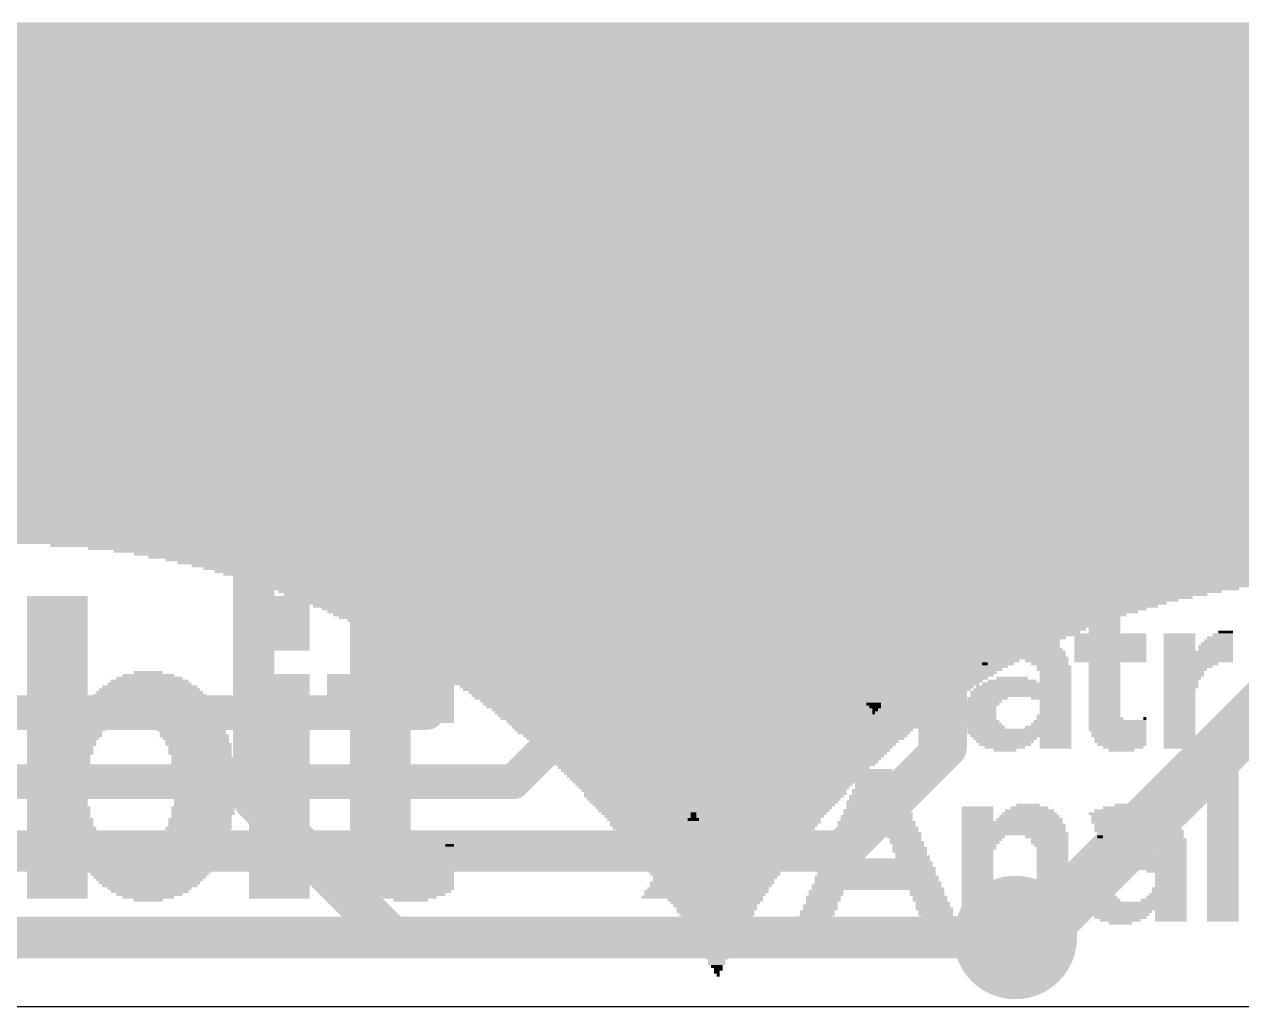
# Model space of a CAD drawing. Extents: x -28.6 to 28.6, y -39.6 to 14.1.
# Drawn here: x 12.92 to 21.85, y -11.05 to -3.84 of the extents above; entities that cross this region are included whole.
import ezdxf

# ---------------------------------------------------------------- set-up
doc = ezdxf.new("R2010")
doc.units = 0
for name, color, linetype in [('1', 12, 'CONTINUOUS'), ('16', 132, 'CONTINUOUS'), ('17', 110, 'CONTINUOUS'), ('18', 110, 'CONTINUOUS'), ('20', 53, 'CONTINUOUS'), ('200', 40, 'CONTINUOUS'), ('201', 6, 'CONTINUOUS'), ('21', 40, 'CONTINUOUS')]:
    doc.layers.add(name, color=color, linetype=linetype)

# ---------------------------------------------------------------- blocks, each defined once
blk = doc.blocks.new('ROUNDP')
at = {"const_width": 0.5}
blk.add_lwpolyline([(0, -0.25, 1), (0, 0.25, 1), (0, -0.25)], format="xyb", dxfattribs=at)
blk = doc.blocks.new('RECT')
blk.add_solid([(-0.5, -0.5), (0.5, -0.5), (-0.5, 0.5), (0.5, 0.5)])
blk = doc.blocks.new('ROUNDV')
at = {"const_width": 0.5}
blk.add_lwpolyline([(0, -0.25, 1), (0, 0.25, 1), (0, -0.25)], format="xyb", dxfattribs=at)

msp = doc.modelspace()

# ---------------------------------------------------------------- linework, layer by layer
at = {"layer": '1'}
for points, const_width in [([(14.605, -5.95), (13.335, -4.68)], 0.3048), ([(13.335, -4.68), (13.335, -5.32)], 0.3048), ([(15.875, -4.68), (15.875, -8.89)], 0.254), ([(18.415, -4.68), (19.685, -5.95)], 0.3048), ([(20.955, -4.68), (19.685, -5.95)], 0.3048), ([(20.955, -4.68), (22.225, -5.95)], 0.3048), ([(13.335, -5.32), (12.065, -6.59)], 0.3048), ([(14.605, -6.59), (14.605, -5.95)], 0.3048), ([(19.685, -5.95), (19.685, -6.59)], 0.3048), ([(17.145, -6.59), (17.145, -8.763)], 0.254), ([(19.685, -9.144), (19.685, -6.59)], 0.3048), ([(22.479, -8.382), (20.32, -10.541)], 0.4064), ([(17.145, -8.763), (16.51, -9.398)], 0.254), ([(15.875, -8.89), (4.191, -8.89)], 0.254), ([(18.923, -9.906), (19.685, -9.144)], 0.3048), ([(16.51, -9.398), (4.445, -9.398)], 0.254), ([(4.699, -9.906), (18.923, -9.906)], 0.3048), ([(20.32, -10.541), (20.193, -10.541)], 0.4064), ([(4.953, -10.541), (20.193, -10.541)], 0.3048)]:
    msp.add_lwpolyline(points, dxfattribs=dict(at, const_width=const_width))
for points, const_width in [([(13.3889, -4.6261, 1), (13.2811, -4.7339)], 0.1524), ([(13.4112, -4.68, 1), (13.2588, -4.68)], 0.1524), ([(15.9385, -4.68, 1), (15.8115, -4.68)], 0.127), ([(18.4689, -4.6261, 1), (18.3611, -4.7339)], 0.1524), ([(21.0089, -4.6261, 1), (20.9011, -4.7339)], 0.1524), ([(21.0089, -4.7339, 1), (20.9011, -4.6261)], 0.1524), ([(13.3889, -5.3739, 1), (13.2811, -5.2661)], 0.1524), ([(13.2588, -5.32, 1), (13.4112, -5.32)], 0.1524), ([(14.6812, -5.95, 1), (14.5288, -5.95)], 0.1524), ([(19.7612, -5.95, 1), (19.6088, -5.95)], 0.1524), ([(14.5511, -6.0039, 1), (14.6589, -5.8961)], 0.1524), ([(19.6311, -5.8961, 1), (19.7389, -6.0039)], 0.1524), ([(19.6311, -6.0039, 1), (19.7389, -5.8961)], 0.1524), ([(14.5288, -6.59, 1), (14.6812, -6.59)], 0.1524), ([(17.2085, -6.59, 1), (17.0815, -6.59)], 0.127), ([(19.7612, -6.59, 1), (19.6088, -6.59)], 0.1524), ([(19.6088, -6.59, 1), (19.7612, -6.59)], 0.1524), ([(17.1899, -8.8079, 1), (17.1001, -8.7181)], 0.127), ([(17.0815, -8.763, 1), (17.2085, -8.763)], 0.127), ([(15.8115, -8.89, 1), (15.9385, -8.89)], 0.127), ([(15.875, -8.9535, 1), (15.875, -8.8265)], 0.127), ([(19.7389, -9.1979, 1), (19.6311, -9.0901)], 0.1524), ([(19.6088, -9.144, 1), (19.7612, -9.144)], 0.1524), ([(16.51, -9.4615, 1), (16.51, -9.3345)], 0.127), ([(16.4651, -9.3531, 1), (16.5549, -9.4429)], 0.127), ([(18.8691, -9.8521, 1), (18.9769, -9.9599)], 0.1524), ([(18.923, -9.9822, 1), (18.923, -9.8298)], 0.1524), ([(20.193, -10.4394, 1), (20.193, -10.6426)], 0.2032), ([(20.32, -10.6426, 1), (20.32, -10.4394)], 0.2032), ([(20.193, -10.6172, 1), (20.193, -10.4648)], 0.1524), ([(20.2482, -10.4692, 1), (20.3918, -10.6128)], 0.2032)]:
    msp.add_lwpolyline(points, format="xyb", dxfattribs=dict(at, const_width=const_width))
at = {"layer": '16'}
for points, const_width in [([(14.605, -6.59), (14.605, -9.525)], 0.3048), ([(14.605, -9.525), (15.621, -10.541)], 0.3048), ([(20.066, -10.541), (20.193, -10.541)], 0.4064), ([(15.621, -10.541), (20.066, -10.541)], 0.3048)]:
    msp.add_lwpolyline(points, dxfattribs=dict(at, const_width=const_width))
for points, const_width in [([(14.6812, -6.59, 1), (14.5288, -6.59)], 0.1524), ([(14.6589, -9.4711, 1), (14.5511, -9.5789)], 0.1524), ([(14.5288, -9.525, 1), (14.6812, -9.525)], 0.1524), ([(20.066, -10.4394, 1), (20.066, -10.6426)], 0.2032), ([(20.193, -10.6426, 1), (20.193, -10.4394)], 0.2032), ([(15.621, -10.4648, 1), (15.621, -10.6172)], 0.1524), ([(15.5671, -10.5949, 1), (15.6749, -10.4871)], 0.1524), ([(20.066, -10.6172, 1), (20.066, -10.4648)], 0.1524)]:
    msp.add_lwpolyline(points, format="xyb", dxfattribs=dict(at, const_width=const_width))
at = {"layer": '20'}
msp.add_line((23.876, -11.049), (6.35, -11.049), dxfattribs=at)
at = {"layer": '21', "const_width": 0.127}
msp.add_lwpolyline([(-27.5, -7.5), (27.5, -7.5)], dxfattribs=at)

# ---------------------------------------------------------------- block references
at = {"layer": '17', "xscale": 1.6764, "yscale": 1.6764}
for p in [(13.335, -4.68), (13.335, -4.68), (15.875, -4.68), (15.875, -4.68), (18.415, -4.68), (18.415, -4.68), (20.955, -4.68), (20.955, -4.68), (14.605, -6.59), (14.605, -6.59), (17.145, -6.59), (17.145, -6.59), (19.685, -6.59), (19.685, -6.59), (22.225, -6.59), (22.225, -6.59)]:
    msp.add_blockref('ROUNDP', p, dxfattribs=at)
at = {"layer": '18', "xscale": 0.9064, "yscale": 0.9064}
msp.add_blockref('ROUNDV', (20.193, -10.541), dxfattribs=at)
msp.add_blockref('ROUNDV', (20.193, -10.541), dxfattribs=at)
at = {"layer": '200', "yscale": 0.0212}
for p, xscale in [((13.164, -8.0446), 0.4445), ((14.7938, -8.0446), 0.4445), ((18.7518, -8.0446), 0.2752), ((19.5772, -8.0446), 0.2752), ((13.164, -8.0658), 0.4445), ((13.164, -8.0869), 0.4445), ((13.164, -8.1081), 0.4445), ((13.164, -8.1293), 0.4445), ((14.7938, -8.0658), 0.4445), ((14.7938, -8.0869), 0.4445), ((14.7938, -8.1081), 0.4445), ((14.7938, -8.1293), 0.4445), ((18.7729, -8.1293), 0.3175), ((18.7518, -8.0658), 0.2752), ((18.7624, -8.0869), 0.2963), ((18.7624, -8.1081), 0.2963), ((19.5561, -8.1293), 0.3175), ((19.5667, -8.0869), 0.2963), ((19.5667, -8.1081), 0.2963), ((19.5772, -8.0658), 0.2752), ((20.8472, -8.1081), 0.2328), ((20.8472, -8.1293), 0.2328), ((13.164, -8.1504), 0.4445), ((13.164, -8.1716), 0.4445), ((13.164, -8.1928), 0.4445), ((13.164, -8.2139), 0.4445), ((14.7938, -8.1504), 0.4445), ((14.7938, -8.1716), 0.4445), ((14.7938, -8.1928), 0.4445), ((14.7938, -8.2139), 0.4445), ((15.5346, -8.1928), 0.4445), ((15.5346, -8.2139), 0.4445), ((18.7835, -8.1504), 0.3387), ((18.7835, -8.1716), 0.3387), ((18.7941, -8.1928), 0.3598), ((18.8047, -8.2139), 0.381), ((19.5243, -8.2139), 0.381), ((19.5349, -8.1928), 0.3598), ((19.5455, -8.1504), 0.3387), ((19.5455, -8.1716), 0.3387), ((20.8472, -8.1504), 0.2328), ((20.8472, -8.1716), 0.2328), ((20.8472, -8.1928), 0.2328), ((20.8472, -8.2139), 0.2328), ((13.164, -8.2351), 0.4445), ((13.164, -8.2563), 0.4445), ((13.164, -8.2774), 0.4445), ((13.164, -8.2986), 0.4445), ((14.7938, -8.2351), 0.4445), ((14.7938, -8.2563), 0.4445), ((14.7938, -8.2774), 0.4445), ((14.7938, -8.2986), 0.4445), ((15.5346, -8.2351), 0.4445), ((15.5346, -8.2563), 0.4445), ((15.5346, -8.2774), 0.4445), ((15.5346, -8.2986), 0.4445), ((18.8047, -8.2351), 0.381), ((18.8153, -8.2563), 0.4022), ((18.8153, -8.2774), 0.4022), ((18.8259, -8.2986), 0.4233), ((19.5032, -8.2986), 0.4233), ((19.5138, -8.2563), 0.4022), ((19.5138, -8.2774), 0.4022), ((19.5243, -8.2351), 0.381), ((20.2122, -8.2986), 0.2752), ((20.8472, -8.2351), 0.2328), ((20.8472, -8.2563), 0.2328), ((20.8472, -8.2774), 0.2328), ((20.8472, -8.2986), 0.2328), ((21.7362, -8.2986), 0.1058), ((13.164, -8.3198), 0.4445), ((13.164, -8.3409), 0.4445), ((13.164, -8.3621), 0.4445), ((13.164, -8.3832), 0.4445), ((13.164, -8.4044), 0.4445), ((14.7938, -8.3198), 0.4445), ((14.7938, -8.3409), 0.4445), ((14.7938, -8.3621), 0.4445), ((14.7938, -8.3832), 0.4445), ((14.7938, -8.4044), 0.4445), ((15.5346, -8.3198), 0.4445), ((15.5346, -8.3409), 0.4445), ((15.5346, -8.3621), 0.4445), ((15.5346, -8.3832), 0.4445), ((15.5346, -8.4044), 0.4445), ((17.8205, -8.3198), 0.6138), ((17.8205, -8.3409), 0.6138), ((17.8205, -8.3621), 0.6138), ((17.8205, -8.3832), 0.6138), ((17.8205, -8.4044), 0.6138), ((18.8364, -8.3198), 0.4445), ((18.8364, -8.3409), 0.4445), ((18.847, -8.3621), 0.4656), ((18.847, -8.3832), 0.4656), ((18.8576, -8.4044), 0.4868), ((19.4714, -8.4044), 0.4868), ((19.482, -8.3621), 0.4656), ((19.482, -8.3832), 0.4656), ((19.4926, -8.3198), 0.4445), ((19.4926, -8.3409), 0.4445), ((20.1805, -8.3621), 0.5926), ((20.2122, -8.3832), 0.6138), ((20.2122, -8.4044), 0.6138), ((20.1911, -8.3409), 0.5291), ((20.2016, -8.3198), 0.4233), ((20.8895, -8.3198), 0.5291), ((20.8895, -8.3409), 0.5291), ((20.8895, -8.3621), 0.5291), ((20.8895, -8.3832), 0.5291), ((20.8895, -8.4044), 0.5291), ((21.3975, -8.3198), 0.2328), ((21.3975, -8.3409), 0.2328), ((21.3975, -8.3621), 0.2328), ((21.3975, -8.3832), 0.2328), ((21.3975, -8.4044), 0.2328), ((21.6621, -8.4044), 0.254), ((21.6727, -8.3832), 0.2328), ((21.6832, -8.3621), 0.2117), ((21.6938, -8.3409), 0.1905), ((21.715, -8.3198), 0.1482), ((13.164, -8.4256), 0.4445), ((13.164, -8.4467), 0.4445), ((13.164, -8.4679), 0.4445), ((13.164, -8.4891), 0.4445), ((14.7938, -8.4256), 0.4445), ((15.5346, -8.4256), 0.4445), ((15.5346, -8.4467), 0.4445), ((15.5346, -8.4679), 0.4445), ((15.5346, -8.4891), 0.4445), ((17.8205, -8.4256), 0.6138), ((17.8205, -8.4467), 0.6138), ((17.8205, -8.4679), 0.6138), ((17.8205, -8.4891), 0.6138), ((18.8682, -8.4256), 0.508), ((18.7306, -8.4467), 0.2328), ((18.7306, -8.4679), 0.2328), ((18.7306, -8.4891), 0.2328), ((18.9952, -8.4467), 0.254), ((19.0058, -8.4679), 0.2752), ((19.0163, -8.4891), 0.254), ((19.3233, -8.4679), 0.2752), ((19.3127, -8.4891), 0.254), ((19.4608, -8.4256), 0.508), ((19.3338, -8.4467), 0.254), ((19.5984, -8.4467), 0.2328), ((19.5984, -8.4679), 0.2328), ((19.5984, -8.4891), 0.2328), ((20.2228, -8.4256), 0.635), ((20.244, -8.4467), 0.635), ((20.244, -8.4679), 0.635), ((20.2546, -8.4891), 0.6561), ((20.8895, -8.4256), 0.5291), ((20.8895, -8.4467), 0.5291), ((20.8895, -8.4679), 0.5291), ((20.8895, -8.4891), 0.5291), ((21.3975, -8.4256), 0.2328), ((21.5351, -8.4467), 0.508), ((21.5351, -8.4679), 0.508), ((21.5351, -8.4891), 0.508), ((21.6621, -8.4256), 0.254), ((13.164, -8.5102), 0.4445), ((13.164, -8.5314), 0.4445), ((13.164, -8.5526), 0.4445), ((13.164, -8.5737), 0.4445), ((15.5346, -8.5102), 0.4445), ((15.5346, -8.5314), 0.4445), ((15.5346, -8.5526), 0.4445), ((15.5346, -8.5737), 0.4445), ((17.8205, -8.5102), 0.6138), ((17.8205, -8.5314), 0.6138), ((17.8205, -8.5526), 0.6138), ((17.8205, -8.5737), 0.6138), ((18.7306, -8.5102), 0.2328), ((18.7306, -8.5314), 0.2328), ((18.7306, -8.5526), 0.2328), ((18.7306, -8.5737), 0.2328), ((19.1645, -8.5102), 0.508), ((19.1645, -8.5314), 0.508), ((19.1645, -8.5526), 0.4656), ((19.1645, -8.5737), 0.4233), ((19.5984, -8.5102), 0.2328), ((19.5984, -8.5314), 0.2328), ((19.5984, -8.5526), 0.2328), ((19.5984, -8.5737), 0.2328), ((20.0111, -8.5102), 0.127), ((19.9688, -8.5314), 0.0423), ((20.4239, -8.5102), 0.3175), ((20.445, -8.5314), 0.2752), ((20.4768, -8.5526), 0.254), ((20.4768, -8.5737), 0.254), ((20.8895, -8.5102), 0.5291), ((20.8472, -8.5314), 0.2328), ((20.8472, -8.5526), 0.2328), ((20.8472, -8.5737), 0.2328), ((21.5351, -8.5102), 0.508), ((21.4822, -8.5314), 0.4022), ((21.461, -8.5526), 0.3598), ((21.4398, -8.5737), 0.3175), ((13.164, -8.5949), 0.4445), ((13.164, -8.6161), 0.4445), ((13.164, -8.6372), 0.4445), ((13.164, -8.6584), 0.4445), ((13.8413, -8.6584), 0.5715), ((13.8413, -8.6372), 0.4868), ((13.8307, -8.6161), 0.381), ((13.8307, -8.5949), 0.2117), ((14.7938, -8.6161), 0.4445), ((14.7938, -8.6372), 0.4445), ((14.7938, -8.6584), 0.4445), ((15.6087, -8.6161), 0.9313), ((15.6087, -8.6372), 0.9313), ((15.6087, -8.6584), 0.9313), ((15.5346, -8.5949), 0.4445), ((17.8205, -8.5949), 0.6138), ((17.8205, -8.6161), 0.6138), ((17.8205, -8.6372), 0.6138), ((17.8205, -8.6584), 0.6138), ((18.7306, -8.5949), 0.2328), ((18.7306, -8.6161), 0.2328), ((18.7306, -8.6372), 0.2328), ((18.7306, -8.6584), 0.2328), ((19.1645, -8.5949), 0.4233), ((19.1645, -8.6161), 0.381), ((19.1645, -8.6372), 0.3387), ((19.1645, -8.6584), 0.3387), ((19.5984, -8.5949), 0.2328), ((19.5984, -8.6161), 0.2328), ((19.5984, -8.6372), 0.2328), ((19.5984, -8.6584), 0.2328), ((20.1699, -8.6584), 0.3598), ((20.1699, -8.6372), 0.2328), ((20.4874, -8.5949), 0.2328), ((20.4874, -8.6161), 0.2328), ((20.4874, -8.6372), 0.2328), ((20.4874, -8.6584), 0.2328), ((20.8472, -8.5949), 0.2328), ((20.8472, -8.6161), 0.2328), ((20.8472, -8.6372), 0.2328), ((20.8472, -8.6584), 0.2328), ((21.4187, -8.6372), 0.2752), ((21.4081, -8.6584), 0.254), ((21.4293, -8.5949), 0.2963), ((21.4293, -8.6161), 0.2963), ((13.164, -8.6796), 0.4445), ((13.164, -8.7007), 0.4445), ((13.164, -8.7219), 0.4445), ((13.164, -8.7431), 0.4445), ((13.8413, -8.7431), 0.7831), ((13.8413, -8.7219), 0.7408), ((13.8413, -8.7007), 0.6985), ((13.8413, -8.6796), 0.6138), ((14.7938, -8.6796), 0.4445), ((14.7938, -8.7007), 0.4445), ((14.7938, -8.7219), 0.4445), ((14.7938, -8.7431), 0.4445), ((15.6087, -8.6796), 0.9313), ((15.6087, -8.7007), 0.9313), ((15.6087, -8.7219), 0.9313), ((15.6087, -8.7431), 0.9313), ((17.8205, -8.6796), 0.6138), ((17.8205, -8.7007), 0.6138), ((17.8205, -8.7219), 0.6138), ((17.8205, -8.7431), 0.6138), ((18.7306, -8.6796), 0.2328), ((18.7306, -8.7007), 0.2328), ((18.7306, -8.7219), 0.2328), ((18.7306, -8.7431), 0.2328), ((19.1645, -8.6796), 0.2963), ((19.1539, -8.7007), 0.2752), ((19.1645, -8.7219), 0.254), ((19.1645, -8.7431), 0.2117), ((19.5984, -8.6796), 0.2328), ((19.5984, -8.7007), 0.2328), ((19.5984, -8.7219), 0.2328), ((19.5984, -8.7431), 0.2328), ((20.2334, -8.7431), 0.7408), ((20.244, -8.7219), 0.7196), ((20.2546, -8.7007), 0.6985), ((20.2757, -8.6796), 0.6561), ((20.8472, -8.6796), 0.2328), ((20.8472, -8.7007), 0.2328), ((20.8472, -8.7219), 0.2328), ((20.8472, -8.7431), 0.2328), ((21.4081, -8.6796), 0.254), ((21.4081, -8.7007), 0.254), ((21.3975, -8.7219), 0.2328), ((21.3975, -8.7431), 0.2328), ((13.164, -8.7642), 0.4445), ((13.164, -8.7854), 0.4445), ((13.164, -8.8066), 0.4445), ((13.6296, -8.8489), 1.3758), ((13.6191, -8.8277), 1.3546), ((13.8413, -8.7854), 0.8678), ((13.8519, -8.8066), 0.889), ((13.8413, -8.7642), 0.8255), ((14.7938, -8.7642), 0.4445), ((14.7938, -8.7854), 0.4445), ((14.7938, -8.8066), 0.4445), ((14.7938, -8.8277), 0.4445), ((14.7938, -8.8489), 0.4445), ((15.6087, -8.7642), 0.9313), ((15.6087, -8.7854), 0.9313), ((15.6087, -8.8066), 0.9313), ((15.6087, -8.8277), 0.9313), ((15.6087, -8.8489), 0.9313), ((17.8205, -8.7642), 0.6138), ((17.8205, -8.7854), 0.6138), ((17.8205, -8.8066), 0.6138), ((17.8205, -8.8277), 0.6138), ((17.8205, -8.8489), 0.6138), ((18.7306, -8.7642), 0.2328), ((18.7306, -8.7854), 0.2328), ((18.7306, -8.8066), 0.2328), ((18.7306, -8.8277), 0.2328), ((18.7306, -8.8489), 0.2328), ((19.1539, -8.7642), 0.1905), ((19.1645, -8.7854), 0.1693), ((19.1645, -8.8066), 0.127), ((19.1539, -8.8277), 0.1058), ((19.1645, -8.8489), 0.0847), ((19.5984, -8.7642), 0.2328), ((19.5984, -8.7854), 0.2328), ((19.5984, -8.8066), 0.2328), ((19.5984, -8.8277), 0.2328), ((19.5984, -8.8489), 0.2328), ((19.9476, -8.8277), 0.254), ((19.9371, -8.8489), 0.2328), ((19.99, -8.7854), 0.2963), ((19.9688, -8.8066), 0.254), ((20.2334, -8.7642), 0.7408), ((20.4556, -8.7854), 0.2963), ((20.4874, -8.8066), 0.2328), ((20.4874, -8.8277), 0.2328), ((20.4874, -8.8489), 0.2328), ((20.8472, -8.7642), 0.2328), ((20.8472, -8.7854), 0.2328), ((20.8472, -8.8066), 0.2328), ((20.8472, -8.8277), 0.2328), ((20.8472, -8.8489), 0.2328), ((21.3975, -8.7642), 0.2328), ((21.3975, -8.7854), 0.2328), ((21.3975, -8.8066), 0.2328), ((21.3975, -8.8277), 0.2328), ((21.3975, -8.8489), 0.2328), ((13.6402, -8.8701), 1.3969), ((13.6402, -8.8912), 1.3969), ((13.6508, -8.9124), 1.4181), ((13.6508, -8.9336), 1.4181), ((14.7938, -8.8701), 0.4445), ((14.7938, -8.8912), 0.4445), ((14.7938, -8.9124), 0.4445), ((14.7938, -8.9336), 0.4445), ((15.6087, -8.8701), 0.9313), ((15.6087, -8.8912), 0.9313), ((15.6087, -8.9124), 0.9313), ((15.6087, -8.9336), 0.9313), ((17.8205, -8.8701), 0.6138), ((17.8205, -8.8912), 0.6138), ((17.8205, -8.9124), 0.6138), ((18.7306, -8.8701), 0.2328), ((18.7306, -8.8912), 0.2328), ((18.7306, -8.9124), 0.2328), ((18.7306, -8.9336), 0.2328), ((19.1539, -8.8912), 0.0212), ((19.1645, -8.8701), 0.0423), ((19.5984, -8.8701), 0.2328), ((19.5984, -8.8912), 0.2328), ((19.5984, -8.9124), 0.2328), ((19.5984, -8.9336), 0.2328), ((19.9371, -8.8701), 0.2328), ((19.9371, -8.8912), 0.2328), ((19.9371, -8.9124), 0.2328), ((19.9371, -8.9336), 0.2328), ((20.4768, -8.9124), 0.254), ((20.4768, -8.9336), 0.254), ((20.4874, -8.8701), 0.2328), ((20.4874, -8.8912), 0.2328), ((20.8472, -8.8701), 0.2328), ((20.8472, -8.8912), 0.2328), ((20.8472, -8.9124), 0.2328), ((20.8578, -8.9336), 0.254), ((21.1435, -8.9336), 0.0212), ((21.3975, -8.8701), 0.2328), ((21.3975, -8.8912), 0.2328), ((21.3975, -8.9124), 0.2328), ((21.3975, -8.9336), 0.2328), ((13.2592, -8.9759), 0.635), ((13.2275, -9.0182), 0.5715), ((13.291, -8.9547), 0.6985), ((13.2487, -8.9971), 0.6138), ((14.0847, -8.9547), 0.5926), ((14.1059, -8.9759), 0.5503), ((14.1376, -8.9971), 0.5291), ((14.1482, -9.0182), 0.508), ((14.7938, -8.9547), 0.4445), ((14.7938, -8.9759), 0.4445), ((14.7938, -8.9971), 0.4445), ((14.7938, -9.0182), 0.4445), ((15.6087, -8.9547), 0.9313), ((15.5346, -8.9759), 0.4445), ((15.5346, -8.9971), 0.4445), ((15.5346, -9.0182), 0.4445), ((18.7306, -8.9547), 0.2328), ((18.7306, -8.9759), 0.2328), ((18.7306, -8.9971), 0.2328), ((18.7306, -9.0182), 0.2328), ((19.5984, -8.9547), 0.2328), ((19.5984, -8.9759), 0.2328), ((19.5984, -8.9971), 0.2328), ((19.5984, -9.0182), 0.2328), ((19.9476, -8.9547), 0.254), ((19.9582, -8.9759), 0.2752), ((19.9794, -8.9971), 0.2752), ((20.2228, -9.0182), 0.762), ((20.4345, -8.9971), 0.3387), ((20.4556, -8.9759), 0.2963), ((20.4662, -8.9547), 0.2752), ((20.9424, -8.9547), 0.4233), ((20.9424, -8.9759), 0.4233), ((20.9424, -8.9971), 0.4233), ((20.9424, -9.0182), 0.4233), ((21.3975, -8.9547), 0.2328), ((21.3975, -8.9759), 0.2328), ((21.3975, -8.9971), 0.2328), ((21.3975, -9.0182), 0.2328), ((13.2169, -9.0394), 0.5503), ((13.2169, -9.0606), 0.5503), ((13.2063, -9.0817), 0.5291), ((13.1958, -9.1029), 0.508), ((14.1588, -9.0394), 0.4868), ((14.1694, -9.0606), 0.508), ((14.18, -9.0817), 0.4868), ((14.1905, -9.1029), 0.4656), ((14.7938, -9.0394), 0.4445), ((14.7938, -9.0606), 0.4445), ((14.7938, -9.0817), 0.4445), ((14.7938, -9.1029), 0.4445), ((15.5346, -9.0394), 0.4445), ((15.5346, -9.0606), 0.4445), ((15.5346, -9.0817), 0.4445), ((15.5346, -9.1029), 0.4445), ((18.7306, -9.0394), 0.2328), ((18.7306, -9.0606), 0.2328), ((18.7306, -9.0817), 0.2328), ((18.7306, -9.1029), 0.2328), ((19.5984, -9.0394), 0.2328), ((19.5984, -9.0606), 0.2328), ((19.5984, -9.0817), 0.2328), ((19.5984, -9.1029), 0.2328), ((20.2228, -9.0394), 0.762), ((20.2334, -9.0606), 0.7408), ((20.117, -9.0817), 0.4657), ((20.117, -9.1029), 0.4233), ((20.4874, -9.0817), 0.2328), ((20.4874, -9.1029), 0.2328), ((20.953, -9.0394), 0.4022), ((20.953, -9.0606), 0.4022), ((20.9636, -9.0817), 0.381), ((20.9636, -9.1029), 0.381), ((21.3975, -9.0394), 0.2328), ((21.3975, -9.0606), 0.2328), ((21.3975, -9.0817), 0.2328), ((21.3975, -9.1029), 0.2328), ((13.1958, -9.1241), 0.508), ((13.1852, -9.1452), 0.4868), ((13.1852, -9.1664), 0.4868), ((13.1852, -9.1875), 0.4868), ((13.1746, -9.2087), 0.4656), ((14.2011, -9.1241), 0.4868), ((14.2117, -9.1452), 0.4656), ((14.2117, -9.1664), 0.4656), ((14.2117, -9.1875), 0.4656), ((14.2223, -9.2087), 0.4445), ((14.7938, -9.1241), 0.4445), ((14.7938, -9.1452), 0.4445), ((14.7938, -9.1664), 0.4445), ((14.7938, -9.1875), 0.4445), ((14.7938, -9.2087), 0.4445), ((15.5346, -9.1241), 0.4445), ((15.5346, -9.1452), 0.4445), ((15.5346, -9.1664), 0.4445), ((15.5346, -9.1875), 0.4445), ((15.5346, -9.2087), 0.4445), ((18.7306, -9.1241), 0.2328), ((18.7306, -9.1452), 0.2328), ((19.5984, -9.1241), 0.2328), ((19.5984, -9.1452), 0.2328), ((20.117, -9.1241), 0.381), ((20.117, -9.1452), 0.2963), ((20.117, -9.1664), 0.1693), ((20.4874, -9.1241), 0.2328), ((20.4874, -9.1452), 0.2328), ((20.9742, -9.1241), 0.3598), ((20.9848, -9.1452), 0.2963), ((20.9742, -9.1664), 0.1905), ((21.3975, -9.1241), 0.2328), ((21.3975, -9.1452), 0.2328), ((13.164, -9.2934), 0.4445), ((13.1746, -9.2299), 0.4656), ((13.1746, -9.251), 0.4656), ((13.1746, -9.2722), 0.4656), ((14.2329, -9.2299), 0.4656), ((14.2329, -9.251), 0.4656), ((14.2329, -9.2722), 0.4656), ((14.2435, -9.2934), 0.4445), ((14.7938, -9.2299), 0.4445), ((14.7938, -9.251), 0.4445), ((14.7938, -9.2722), 0.4445), ((14.7938, -9.2934), 0.4445), ((15.5346, -9.2299), 0.4445), ((15.5346, -9.251), 0.4445), ((15.5346, -9.2722), 0.4445), ((15.5346, -9.2934), 0.4445), ((21.715, -9.2722), 0.2328), ((21.715, -9.2934), 0.2328), ((13.164, -9.3145), 0.4445), ((13.164, -9.3357), 0.4445), ((13.164, -9.3569), 0.4445), ((13.164, -9.378), 0.4445), ((14.2435, -9.3145), 0.4445), ((14.2435, -9.3357), 0.4445), ((14.2435, -9.3569), 0.4445), ((14.2435, -9.378), 0.4445), ((14.7938, -9.3145), 0.4445), ((14.7938, -9.3357), 0.4445), ((14.7938, -9.3569), 0.4445), ((14.7938, -9.378), 0.4445), ((15.5346, -9.3145), 0.4445), ((15.5346, -9.3357), 0.4445), ((15.5346, -9.3569), 0.4445), ((15.5346, -9.378), 0.4445), ((19.1751, -9.3569), 0.2752), ((19.1751, -9.378), 0.2752), ((19.1751, -9.3145), 0.2328), ((19.1857, -9.3357), 0.254), ((21.715, -9.3145), 0.2328), ((21.715, -9.3357), 0.2328), ((21.715, -9.3569), 0.2328), ((21.715, -9.378), 0.2328), ((13.164, -9.3992), 0.4445), ((13.164, -9.4204), 0.4445), ((13.164, -9.4415), 0.4445), ((13.164, -9.4627), 0.4445), ((14.2435, -9.3992), 0.4445), ((14.2435, -9.4204), 0.4445), ((14.2435, -9.4415), 0.4445), ((14.2435, -9.4627), 0.4445), ((14.7938, -9.3992), 0.4445), ((14.7938, -9.4204), 0.4445), ((14.7938, -9.4415), 0.4445), ((14.7938, -9.4627), 0.4445), ((15.5346, -9.3992), 0.4445), ((15.5346, -9.4204), 0.4445), ((15.5346, -9.4415), 0.4445), ((15.5346, -9.4627), 0.4445), ((19.1751, -9.4627), 0.3598), ((19.1751, -9.3992), 0.3175), ((19.1751, -9.4204), 0.3175), ((19.1857, -9.4415), 0.3387), ((21.715, -9.3992), 0.2328), ((21.715, -9.4204), 0.2328), ((21.715, -9.4415), 0.2328), ((21.715, -9.4627), 0.2328), ((13.164, -9.4839), 0.4445), ((13.164, -9.505), 0.4445), ((13.164, -9.5262), 0.4445), ((13.164, -9.5474), 0.4445), ((14.2435, -9.4839), 0.4445), ((14.2435, -9.505), 0.4445), ((14.2435, -9.5262), 0.4445), ((14.2435, -9.5474), 0.4445), ((14.7938, -9.4839), 0.4445), ((14.7938, -9.505), 0.4445), ((14.7938, -9.5262), 0.4445), ((14.7938, -9.5474), 0.4445), ((15.5346, -9.4839), 0.4445), ((15.5346, -9.505), 0.4445), ((15.5346, -9.5262), 0.4445), ((15.5346, -9.5474), 0.4445), ((19.1751, -9.5474), 0.4445), ((19.1751, -9.505), 0.4022), ((19.1751, -9.5262), 0.4022), ((19.1857, -9.4839), 0.381), ((21.715, -9.4839), 0.2328), ((21.715, -9.505), 0.2328), ((21.715, -9.5262), 0.2328), ((21.715, -9.5474), 0.2328), ((13.164, -9.5685), 0.4445), ((13.1746, -9.5897), 0.4656), ((13.1746, -9.6109), 0.4656), ((13.1746, -9.632), 0.4656), ((13.1746, -9.6532), 0.4656), ((14.2223, -9.6532), 0.4445), ((14.2329, -9.5897), 0.4656), ((14.2329, -9.6109), 0.4656), ((14.2329, -9.632), 0.4656), ((14.2435, -9.5685), 0.4445), ((14.7938, -9.5685), 0.4445), ((14.7938, -9.5897), 0.4445), ((14.7938, -9.6109), 0.4445), ((14.7938, -9.632), 0.4445), ((14.7938, -9.6532), 0.4445), ((15.5346, -9.5685), 0.4445), ((15.5346, -9.5897), 0.4445), ((15.5346, -9.6109), 0.4445), ((15.5346, -9.632), 0.4445), ((15.5346, -9.6532), 0.4445), ((17.8311, -9.632), 0.0423), ((17.8311, -9.6532), 0.0423), ((19.0269, -9.6532), 0.2328), ((19.0481, -9.6109), 0.2328), ((19.0481, -9.632), 0.2328), ((19.1751, -9.5685), 0.4445), ((19.1857, -9.5897), 0.4657), ((19.3021, -9.6109), 0.2328), ((19.3127, -9.632), 0.254), ((19.3233, -9.6532), 0.2328), ((19.9159, -9.5897), 0.2328), ((19.9159, -9.6109), 0.2328), ((19.9159, -9.632), 0.2328), ((19.9159, -9.6532), 0.2328), ((20.2969, -9.6532), 0.4445), ((20.2969, -9.632), 0.4022), ((20.2969, -9.6109), 0.3598), ((20.2969, -9.5897), 0.2752), ((20.2863, -9.5685), 0.1693), ((21.0271, -9.632), 0.5926), ((21.0589, -9.6532), 0.6138), ((21.0377, -9.6109), 0.5291), ((21.0483, -9.5897), 0.4233), ((21.0589, -9.5685), 0.2752), ((21.715, -9.5685), 0.2328), ((21.715, -9.5897), 0.2328), ((21.715, -9.6109), 0.2328), ((21.715, -9.632), 0.2328), ((21.715, -9.6532), 0.2328), ((13.1852, -9.6744), 0.4868), ((13.1852, -9.6955), 0.4868), ((13.1852, -9.7167), 0.4868), ((13.1958, -9.7379), 0.508), ((14.2011, -9.7379), 0.4868), ((14.2117, -9.6744), 0.4656), ((14.2117, -9.6955), 0.4656), ((14.2117, -9.7167), 0.4656), ((14.7938, -9.6744), 0.4445), ((14.7938, -9.6955), 0.4445), ((14.7938, -9.7167), 0.4445), ((14.7938, -9.7379), 0.4445), ((15.5346, -9.6744), 0.4445), ((15.5346, -9.6955), 0.4445), ((15.5346, -9.7167), 0.4445), ((15.5346, -9.7379), 0.4445), ((17.8311, -9.7379), 0.1693), ((17.8311, -9.6955), 0.127), ((17.8311, -9.7167), 0.127), ((17.8311, -9.6744), 0.0847), ((19.0163, -9.6955), 0.254), ((19.0058, -9.7167), 0.2328), ((19.0058, -9.7379), 0.2328), ((19.0269, -9.6744), 0.2328), ((19.3338, -9.6955), 0.254), ((19.3233, -9.6744), 0.2328), ((19.3444, -9.7167), 0.2328), ((19.355, -9.7379), 0.254), ((19.9159, -9.6744), 0.2328), ((20.1699, -9.6955), 0.7408), ((20.1805, -9.7167), 0.762), ((20.1805, -9.7379), 0.762), ((20.2969, -9.6744), 0.4868), ((21.0694, -9.6955), 0.635), ((21.0589, -9.6744), 0.6138), ((21.0906, -9.7167), 0.635), ((21.0906, -9.7379), 0.635), ((21.715, -9.6744), 0.2328), ((21.715, -9.6955), 0.2328), ((21.715, -9.7167), 0.2328), ((21.715, -9.7379), 0.2328), ((13.1958, -9.759), 0.508), ((13.2063, -9.7802), 0.5291), ((13.2169, -9.8014), 0.5503), ((13.2169, -9.8225), 0.5503), ((14.1694, -9.8014), 0.508), ((14.1588, -9.8225), 0.4868), ((14.18, -9.7802), 0.4868), ((14.1905, -9.759), 0.4656), ((14.7938, -9.759), 0.4445), ((14.7938, -9.7802), 0.4445), ((14.7938, -9.8014), 0.4445), ((14.7938, -9.8225), 0.4445), ((15.5346, -9.759), 0.4445), ((15.5346, -9.7802), 0.4445), ((15.5346, -9.8014), 0.4445), ((15.5452, -9.8225), 0.4656), ((17.8311, -9.8014), 0.254), ((17.8311, -9.8225), 0.254), ((17.8311, -9.7802), 0.2117), ((17.8311, -9.759), 0.1693), ((18.974, -9.8014), 0.254), ((18.9634, -9.8225), 0.2328), ((18.9846, -9.759), 0.2328), ((18.9846, -9.7802), 0.2328), ((19.3656, -9.759), 0.2328), ((19.3762, -9.7802), 0.254), ((19.3762, -9.8014), 0.254), ((19.3868, -9.8225), 0.2328), ((20.1805, -9.759), 0.762), ((20.1911, -9.7802), 0.7831), ((19.9582, -9.8014), 0.3175), ((19.9476, -9.8225), 0.2963), ((20.4239, -9.8014), 0.3175), ((20.445, -9.8225), 0.2752), ((21.1012, -9.759), 0.6561), ((20.8578, -9.7802), 0.127), ((20.8154, -9.8014), 0.0423), ((21.2705, -9.7802), 0.3175), ((21.2917, -9.8014), 0.2752), ((21.3234, -9.8225), 0.254), ((21.715, -9.759), 0.2328), ((21.715, -9.7802), 0.2328), ((21.715, -9.8014), 0.2328), ((21.715, -9.8225), 0.2328), ((13.2275, -9.8437), 0.5715), ((13.2592, -9.886), 0.635), ((13.2487, -9.8649), 0.6138), ((13.291, -9.9072), 0.6985), ((14.0847, -9.9072), 0.5926), ((14.1059, -9.886), 0.5503), ((14.127, -9.8649), 0.5503), ((14.1482, -9.8437), 0.508), ((14.7938, -9.8437), 0.4445), ((14.7938, -9.8649), 0.4445), ((14.7938, -9.886), 0.4445), ((14.7938, -9.9072), 0.4445), ((15.5557, -9.8437), 0.4868), ((15.5663, -9.8649), 0.508), ((15.6933, -9.886), 0.762), ((15.6933, -9.9072), 0.762), ((16.0426, -9.8649), 0.0635), ((17.8311, -9.886), 0.3387), ((17.8311, -9.9072), 0.3387), ((17.8311, -9.8437), 0.2963), ((17.8311, -9.8649), 0.2963), ((18.9317, -9.9072), 0.254), ((18.9529, -9.8437), 0.254), ((18.9423, -9.8649), 0.2328), ((18.9423, -9.886), 0.2328), ((19.3973, -9.8437), 0.254), ((19.4079, -9.8649), 0.2328), ((19.4185, -9.886), 0.254), ((19.4185, -9.9072), 0.254), ((19.9371, -9.8437), 0.2752), ((19.9265, -9.8649), 0.254), ((19.9265, -9.886), 0.254), ((19.9159, -9.9072), 0.2328), ((20.445, -9.8437), 0.2752), ((20.4556, -9.8649), 0.254), ((20.4662, -9.886), 0.2328), ((20.4662, -9.9072), 0.2328), ((21.0165, -9.9072), 0.2328), ((21.3234, -9.8437), 0.254), ((21.334, -9.8649), 0.2328), ((21.334, -9.886), 0.2328), ((21.334, -9.9072), 0.2328), ((21.715, -9.8437), 0.2328), ((21.715, -9.8649), 0.2328), ((21.715, -9.886), 0.2328), ((21.715, -9.9072), 0.2328), ((13.6296, -10.013), 1.3758), ((13.6508, -9.9284), 1.4181), ((13.6508, -9.9495), 1.4181), ((13.6402, -9.9707), 1.3969), ((13.6402, -9.9919), 1.3969), ((14.7938, -9.9284), 0.4445), ((14.7938, -9.9495), 0.4445), ((14.7938, -9.9707), 0.4445), ((14.7938, -9.9919), 0.4445), ((14.7938, -10.013), 0.4445), ((15.6933, -9.9284), 0.762), ((15.6933, -9.9495), 0.762), ((15.7039, -9.9707), 0.7408), ((15.7039, -9.9919), 0.7408), ((15.7039, -10.013), 0.7408), ((17.8311, -9.9919), 0.4656), ((17.8311, -10.013), 0.4656), ((17.8311, -9.9495), 0.4233), ((17.8311, -9.9707), 0.4233), ((17.8311, -9.9284), 0.381), ((19.1751, -9.9919), 0.8255), ((19.1751, -10.013), 0.8255), ((18.9105, -9.9495), 0.254), ((19.1751, -9.9707), 0.7831), ((18.9211, -9.9284), 0.2328), ((19.4291, -9.9284), 0.2328), ((19.4397, -9.9495), 0.254), ((19.9159, -9.9284), 0.2328), ((19.9159, -9.9495), 0.2328), ((19.9159, -9.9707), 0.2328), ((19.9159, -9.9919), 0.2328), ((19.9159, -10.013), 0.2328), ((20.4662, -9.9284), 0.2328), ((20.4662, -9.9495), 0.2328), ((20.4662, -9.9707), 0.2328), ((20.4662, -9.9919), 0.2328), ((20.4662, -10.013), 0.2328), ((21.08, -10.013), 0.7408), ((21.0906, -9.9919), 0.7196), ((21.1012, -9.9707), 0.6985), ((21.1224, -9.9495), 0.6561), ((21.0165, -9.9284), 0.3598), ((21.334, -9.9284), 0.2328), ((21.715, -9.9284), 0.2328), ((21.715, -9.9495), 0.2328), ((21.715, -9.9707), 0.2328), ((21.715, -9.9919), 0.2328), ((21.715, -10.013), 0.2328), ((13.164, -10.0765), 0.4445), ((13.164, -10.0977), 0.4445), ((13.6191, -10.0342), 1.3546), ((13.6191, -10.0553), 1.3546), ((13.8413, -10.0765), 0.8678), ((13.8413, -10.0977), 0.8255), ((14.7938, -10.0342), 0.4445), ((14.7938, -10.0553), 0.4445), ((14.7938, -10.0765), 0.4445), ((14.7938, -10.0977), 0.4445), ((15.7039, -10.0342), 0.7408), ((15.7145, -10.0553), 0.7196), ((15.7145, -10.0765), 0.7196), ((15.7251, -10.0977), 0.6985), ((17.8311, -10.0977), 0.5926), ((17.8311, -10.0765), 0.5503), ((17.8311, -10.0342), 0.508), ((17.8311, -10.0553), 0.508), ((19.1751, -10.0977), 0.9101), ((19.1751, -10.0553), 0.8678), ((19.1751, -10.0765), 0.8678), ((19.1857, -10.0342), 0.8466), ((19.9159, -10.0342), 0.2328), ((19.9159, -10.0553), 0.2328), ((19.9159, -10.0765), 0.2328), ((19.9159, -10.0977), 0.2328), ((20.4662, -10.0342), 0.2328), ((20.4662, -10.0553), 0.2328), ((20.4662, -10.0765), 0.2328), ((20.4662, -10.0977), 0.2328), ((20.7943, -10.0977), 0.254), ((20.8366, -10.0553), 0.2963), ((20.8154, -10.0765), 0.254), ((21.08, -10.0342), 0.7408), ((21.3023, -10.0553), 0.2963), ((21.334, -10.0765), 0.2328), ((21.334, -10.0977), 0.2328), ((21.715, -10.0342), 0.2328), ((21.715, -10.0553), 0.2328), ((21.715, -10.0765), 0.2328), ((21.715, -10.0977), 0.2328), ((13.164, -10.1188), 0.4445), ((13.164, -10.14), 0.4445), ((13.164, -10.1612), 0.4445), ((13.164, -10.1823), 0.4445), ((13.8413, -10.1188), 0.7831), ((13.8413, -10.14), 0.7408), ((13.8413, -10.1612), 0.6985), ((13.8413, -10.1823), 0.6138), ((14.7938, -10.1188), 0.4445), ((14.7938, -10.14), 0.4445), ((14.7938, -10.1612), 0.4445), ((14.7938, -10.1823), 0.4445), ((15.7251, -10.1188), 0.6985), ((15.7356, -10.14), 0.6773), ((15.7462, -10.1612), 0.6561), ((15.7568, -10.1823), 0.635), ((17.8311, -10.1823), 0.6773), ((17.8311, -10.14), 0.635), ((17.8311, -10.1612), 0.635), ((17.8311, -10.1188), 0.5926), ((19.1751, -10.1612), 0.9525), ((19.1857, -10.1823), 0.9736), ((19.1751, -10.1188), 0.9101), ((19.1857, -10.14), 0.9313), ((19.9159, -10.1188), 0.2328), ((19.9159, -10.14), 0.2328), ((19.9159, -10.1612), 0.2328), ((19.9159, -10.1823), 0.2328), ((20.4662, -10.1188), 0.2328), ((20.4662, -10.14), 0.2328), ((20.4662, -10.1612), 0.2328), ((20.4662, -10.1823), 0.2328), ((20.7837, -10.1188), 0.2328), ((20.7837, -10.14), 0.2328), ((20.7837, -10.1612), 0.2328), ((20.7837, -10.1823), 0.2328), ((21.3234, -10.1823), 0.254), ((21.334, -10.1188), 0.2328), ((21.334, -10.14), 0.2328), ((21.334, -10.1612), 0.2328), ((21.715, -10.1188), 0.2328), ((21.715, -10.14), 0.2328), ((21.715, -10.1612), 0.2328), ((21.715, -10.1823), 0.2328), ((13.164, -10.2035), 0.4445), ((13.164, -10.2247), 0.4445), ((13.164, -10.2458), 0.4445), ((13.8413, -10.2035), 0.5715), ((13.8413, -10.2247), 0.4868), ((13.8307, -10.2458), 0.381), ((13.8307, -10.267), 0.2117), ((14.7938, -10.2035), 0.4445), ((14.7938, -10.2247), 0.4445), ((14.7938, -10.2458), 0.4445), ((15.7568, -10.2035), 0.5926), ((15.7568, -10.2247), 0.508), ((15.7462, -10.2458), 0.4022), ((15.7568, -10.267), 0.254), ((17.8311, -10.2458), 0.762), ((17.8311, -10.2035), 0.7196), ((17.8311, -10.2247), 0.7196), ((18.7835, -10.2458), 0.254), ((18.7835, -10.267), 0.254), ((18.8047, -10.2035), 0.254), ((18.8047, -10.2247), 0.254), ((19.5455, -10.2035), 0.254), ((19.5455, -10.2247), 0.254), ((19.5667, -10.2458), 0.254), ((19.5667, -10.267), 0.254), ((19.9159, -10.2035), 0.2328), ((19.9159, -10.2247), 0.2328), ((19.9159, -10.2458), 0.2328), ((19.9159, -10.267), 0.2328), ((20.4662, -10.2035), 0.2328), ((20.4662, -10.2247), 0.2328), ((20.4662, -10.2458), 0.2328), ((20.4662, -10.267), 0.2328), ((20.7837, -10.2035), 0.2328), ((20.7943, -10.2247), 0.254), ((20.8049, -10.2458), 0.2752), ((20.826, -10.267), 0.2752), ((21.2811, -10.267), 0.3387), ((21.3023, -10.2458), 0.2963), ((21.3128, -10.2247), 0.2752), ((21.3234, -10.2035), 0.254), ((21.715, -10.2035), 0.2328), ((21.715, -10.2247), 0.2328), ((21.715, -10.2458), 0.2328), ((21.715, -10.267), 0.2328), ((18.7412, -10.3517), 0.254), ((18.7624, -10.3093), 0.254), ((18.7624, -10.3305), 0.254), ((18.7729, -10.2882), 0.2328), ((19.5878, -10.2882), 0.254), ((19.5878, -10.3093), 0.254), ((19.5984, -10.3305), 0.2752), ((19.609, -10.3517), 0.254), ((19.9159, -10.2882), 0.2328), ((19.9159, -10.3093), 0.2328), ((19.9159, -10.3305), 0.2328), ((19.9159, -10.3517), 0.2328), ((20.4662, -10.2882), 0.2328), ((20.4662, -10.3093), 0.2328), ((20.4662, -10.3305), 0.2328), ((20.4662, -10.3517), 0.2328), ((21.0694, -10.2882), 0.762), ((21.0694, -10.3093), 0.762), ((21.08, -10.3305), 0.7408), ((20.9636, -10.3517), 0.4656), ((21.334, -10.3517), 0.2328), ((21.715, -10.2882), 0.2328), ((21.715, -10.3093), 0.2328), ((21.715, -10.3305), 0.2328), ((21.715, -10.3517), 0.2328), ((18.72, -10.394), 0.254), ((18.72, -10.4152), 0.254), ((18.7412, -10.3728), 0.254), ((19.609, -10.3728), 0.254), ((19.6302, -10.394), 0.254), ((19.6302, -10.4152), 0.254), ((19.9159, -10.3728), 0.2328), ((19.9159, -10.394), 0.2328), ((19.9159, -10.4152), 0.2328), ((20.4662, -10.3728), 0.2328), ((20.4662, -10.394), 0.2328), ((20.4662, -10.4152), 0.2328), ((20.9636, -10.3728), 0.4233), ((20.9636, -10.394), 0.381), ((20.9636, -10.4152), 0.2963), ((20.9636, -10.4363), 0.1693), ((21.334, -10.3728), 0.2328), ((21.334, -10.394), 0.2328), ((21.334, -10.4152), 0.2328), ((21.715, -10.3728), 0.2328), ((21.715, -10.394), 0.2328), ((21.715, -10.4152), 0.2328)]:
    msp.add_blockref('RECT', p, dxfattribs=dict(at, xscale=xscale))
at = {"layer": '201', "yscale": 0.0212, "rotation": 180}
for p, xscale in [((0.0117, -3.8326), 52.9146), ((0.0117, -3.9173), 52.9992), ((0.0117, -3.9384), 52.9992), ((0.0117, -3.8749), 52.9569), ((0.0117, -3.8961), 52.9569), ((0.0117, -3.8538), 52.9146), ((0.0117, -4.0231), 53.1262), ((0.0117, -4.0019), 53.0839), ((0.0117, -3.9596), 53.0415), ((0.0117, -3.9808), 53.0415), ((0.0117, -4.1078), 53.2109), ((0.0117, -4.0654), 53.1685), ((0.0117, -4.0866), 53.1685), ((0.0117, -4.0443), 53.1262), ((0.0117, -4.1924), 53.2955), ((0.0117, -4.1501), 53.2532), ((0.0117, -4.1713), 53.2532), ((0.0117, -4.1289), 53.2109), ((0.0117, -4.2771), 53.3802), ((0.0117, -4.2347), 53.3379), ((0.0117, -4.2559), 53.3379), ((0.0117, -4.2136), 53.2955), ((0.0117, -4.3617), 53.4649), ((0.0117, -4.3829), 53.4649), ((0.0117, -4.3194), 53.4225), ((0.0117, -4.3406), 53.4225), ((0.0117, -4.2982), 53.3802), ((0.0117, -4.4464), 53.5495), ((0.0117, -4.4676), 53.5495), ((0.0117, -4.4041), 53.5072), ((0.0117, -4.4252), 53.5072), ((0.0117, -4.5311), 53.6342), ((0.0117, -4.5522), 53.6342), ((0.0117, -4.4887), 53.5919), ((0.0117, -4.5099), 53.5919), ((0.0117, -4.6157), 53.7189), ((0.0117, -4.6369), 53.7189), ((0.0117, -4.5734), 53.6765), ((0.0117, -4.5946), 53.6765), ((0.0117, -4.7427), 53.8458), ((0.0117, -4.7004), 53.8035), ((0.0117, -4.7216), 53.8035), ((0.0117, -4.6581), 53.7612), ((0.0117, -4.6792), 53.7612), ((0.0117, -4.8062), 53.8882), ((0.0117, -4.8274), 53.8882), ((0.0117, -4.7639), 53.8458), ((0.0117, -4.7851), 53.8458), ((0.0117, -4.8909), 53.9728), ((0.0117, -4.9121), 53.9728), ((0.0117, -4.8486), 53.9305), ((0.0117, -4.8697), 53.9305), ((0.0117, -4.9967), 54.0575), ((0.0117, -4.9544), 54.0152), ((0.0117, -4.9756), 54.0152), ((0.0223, -4.9332), 53.994), ((0.0117, -5.0391), 54.0998), ((0.0117, -5.0602), 54.0998), ((0.0117, -5.0814), 54.0998), ((0.0117, -5.0179), 54.0575), ((0.0117, -5.1449), 54.1845), ((0.0117, -5.166), 54.1845), ((0.0223, -5.1872), 54.2057), ((0.0117, -5.1025), 54.1422), ((0.0117, -5.1237), 54.1422), ((0.0117, -5.2507), 54.2692), ((0.0117, -5.2719), 54.2692), ((0.0117, -5.2084), 54.2268), ((0.0117, -5.2295), 54.2268), ((0.0117, -5.3565), 54.3538), ((0.0117, -5.3142), 54.3115), ((0.0117, -5.3354), 54.3115), ((0.0117, -5.293), 54.2692), ((0.0117, -5.42), 54.3962), ((0.0117, -5.4412), 54.3962), ((0.0117, -5.3777), 54.3538), ((0.0117, -5.3989), 54.3538), ((0.0117, -5.5259), 54.4808), ((0.0117, -5.547), 54.4808), ((0.0117, -5.4624), 54.4385), ((0.0117, -5.4835), 54.4385), ((0.0117, -5.5047), 54.4385), ((0.0117, -5.5894), 54.5232), ((0.0117, -5.6105), 54.5232), ((0.0117, -5.6317), 54.5232), ((0.0117, -5.5682), 54.4808), ((0.0117, -5.7164), 54.6078), ((0.0117, -5.6529), 54.5655), ((0.0117, -5.674), 54.5655), ((0.0117, -5.6952), 54.5655), ((0.0117, -5.7799), 54.6502), ((0.0117, -5.801), 54.6502), ((0.0117, -5.7375), 54.6078), ((0.0117, -5.7587), 54.6078), ((0.0117, -5.8434), 54.6925), ((0.0117, -5.8645), 54.6925), ((0.0117, -5.8857), 54.6925), ((0.0223, -5.8222), 54.6713), ((0.0117, -5.9703), 54.7771), ((0.0117, -5.9915), 54.7771), ((0.0117, -5.9068), 54.7348), ((0.0117, -5.928), 54.7348), ((0.0117, -5.9492), 54.7348), ((0.0117, -6.0338), 54.8195), ((0.0117, -6.055), 54.8195), ((0.0117, -6.0762), 54.8195), ((0.0117, -6.0127), 54.7771), ((0.0117, -6.1608), 54.9041), ((0.0117, -6.0973), 54.8618), ((0.0117, -6.1185), 54.8618), ((0.0117, -6.1397), 54.8618), ((0.0117, -6.2455), 54.9465), ((0.0117, -6.182), 54.9041), ((0.0117, -6.2032), 54.9041), ((0.0117, -6.2243), 54.9041), ((0.0117, -6.309), 54.9888), ((0.0117, -6.3302), 54.9888), ((0.0117, -6.3513), 54.9888), ((0.0117, -6.2667), 54.9465), ((0.0117, -6.2878), 54.9465), ((0.0117, -6.3937), 55.0311), ((0.0117, -6.4148), 55.0311), ((0.0117, -6.436), 55.0311), ((0.0117, -6.3725), 54.9888), ((0.0117, -6.4783), 55.0735), ((0.0117, -6.4995), 55.0735), ((0.0117, -6.5207), 55.0735), ((0.0117, -6.4572), 55.0311), ((0.0117, -6.563), 55.1158), ((0.0117, -6.5842), 55.1158), ((0.0117, -6.6053), 55.1158), ((0.0117, -6.5418), 55.0735), ((0.0117, -6.6477), 55.1581), ((0.0117, -6.6688), 55.1581), ((0.0117, -6.69), 55.1581), ((0.0117, -6.6265), 55.1158), ((0.0117, -6.7323), 55.2005), ((0.0117, -6.7535), 55.2005), ((0.0117, -6.7746), 55.2005), ((0.0117, -6.7958), 55.2005), ((0.0117, -6.7111), 55.1581), ((0.0117, -6.817), 55.2428), ((0.0117, -6.8381), 55.2428), ((0.0117, -6.8593), 55.2428), ((0.0117, -6.8805), 55.2428), ((0.0117, -6.9016), 55.2851), ((0.0117, -6.9228), 55.2851), ((0.0117, -6.944), 55.2851), ((0.0117, -6.9651), 55.2851), ((0.0117, -7.0075), 55.3275), ((0.0117, -7.0286), 55.3275), ((0.0117, -7.0498), 55.3275), ((0.0117, -6.9863), 55.2851), ((0.0117, -7.1133), 55.3698), ((0.0117, -7.1345), 55.3698), ((0.0117, -7.071), 55.3275), ((0.0117, -7.0921), 55.3275), ((0.0117, -7.2191), 55.4121), ((0.0117, -7.2403), 55.4121), ((0.0117, -7.1556), 55.3698), ((0.0117, -7.1768), 55.3698), ((0.0117, -7.198), 55.3698), ((0.0117, -7.325), 55.4545), ((0.0117, -7.2615), 55.4121), ((0.0117, -7.2826), 55.4121), ((0.0117, -7.3038), 55.4121), ((0.0117, -7.3461), 55.4545), ((0.0117, -7.3673), 55.4545), ((0.0117, -7.3885), 55.4545), ((0.0117, -7.4096), 55.4545), ((0.0117, -7.452), 55.4968), ((0.0117, -7.4731), 55.4968), ((0.0117, -7.4943), 55.4968), ((0.0117, -7.4308), 55.4545), ((0.0117, -7.5789), 55.5391), ((0.0117, -7.6001), 55.5391), ((0.0117, -7.5155), 55.4968), ((0.0117, -7.5366), 55.4968), ((0.0117, -7.5578), 55.4968), ((0.0117, -7.6213), 55.5391), ((0.0117, -7.6424), 55.5391), ((20.4473, -7.6636), 14.6679), ((20.5849, -7.6848), 14.3928), ((20.6801, -7.7059), 14.2023), ((20.7648, -7.7271), 14.0753), ((20.8177, -7.7483), 13.9694), ((20.8812, -7.7694), 13.8424), ((20.9236, -7.7906), 13.7578), ((20.9765, -7.8118), 13.652), ((21.0188, -7.8329), 13.5673), ((21.0611, -7.8541), 13.4826), ((21.1035, -7.8753), 13.4403), ((21.1458, -7.8964), 13.3556), ((21.1775, -7.9176), 13.2921), ((18.4048, -7.9388), 7.6197), ((18.3307, -7.9599), 7.3445), ((18.2778, -7.9811), 7.1117), ((18.2461, -8.0023), 6.9212), ((18.2143, -8.0234), 6.7731), ((18.1932, -8.0446), 6.6037), ((18.172, -8.0658), 6.4344), ((18.1508, -8.0869), 6.3074), ((18.1402, -8.1081), 6.2016), ((18.1297, -8.1293), 6.0534), ((18.1191, -8.1504), 5.9476), ((18.0979, -8.1716), 5.8206), ((18.0873, -8.1928), 5.7148), ((18.0979, -8.2139), 5.6089), ((18.0873, -8.2351), 5.5031), ((18.0767, -8.2563), 5.3973), ((18.0662, -8.2774), 5.2915), ((18.0662, -8.2986), 5.2068), ((18.0556, -8.3198), 5.1433), ((18.045, -8.3409), 5.0375), ((18.045, -8.3621), 4.9528), ((18.045, -8.3832), 4.8681), ((18.045, -8.4044), 4.7835), ((18.0238, -8.4256), 4.6988), ((18.0238, -8.4467), 4.6141), ((18.0238, -8.4679), 4.5295), ((18.0344, -8.4891), 4.466), ((18.0238, -8.5102), 4.4025), ((18.0238, -8.5314), 4.3178), ((18.0132, -8.5526), 4.2543), ((18.0132, -8.5737), 4.1697), ((18.0027, -8.5949), 4.1062), ((18.0132, -8.6161), 4.0427), ((18.0027, -8.6372), 3.9792), ((18.0027, -8.6584), 3.8945), ((18.0027, -8.6796), 3.8522), ((18.0027, -8.7007), 3.7675), ((18.0027, -8.7219), 3.7252), ((18.0027, -8.7431), 3.6405), ((18.0027, -8.7642), 3.5982), ((17.9921, -8.7854), 3.5347), ((18.0027, -8.8066), 3.4712), ((17.9921, -8.8277), 3.4077), ((17.9921, -8.8489), 3.3654), ((17.9921, -8.8701), 3.2807), ((17.9921, -8.8912), 3.2384), ((17.9921, -8.9124), 3.196), ((17.9815, -8.9336), 3.1325), ((17.9921, -8.9547), 3.069), ((17.9921, -8.9759), 3.0267), ((17.9921, -8.9971), 2.9844), ((17.9815, -9.0182), 2.9209), ((17.9815, -9.0394), 2.8786), ((17.9921, -9.0606), 2.8151), ((17.9921, -9.0817), 2.7727), ((17.9815, -9.1029), 2.7092), ((17.9815, -9.1241), 2.6669), ((17.9815, -9.1452), 2.6246), ((17.9815, -9.1664), 2.5822), ((17.9815, -9.1875), 2.5399), ((17.9815, -9.2087), 2.4976), ((17.9815, -9.2299), 2.4552), ((17.9921, -9.251), 2.3917), ((17.9921, -9.2722), 2.3494), ((17.9815, -9.2934), 2.2859), ((17.9815, -9.3145), 2.2436), ((17.9815, -9.3357), 2.2012), ((17.9815, -9.3569), 2.1589), ((17.9815, -9.378), 2.1166), ((17.9815, -9.3992), 2.0743), ((17.9815, -9.4204), 2.0319), ((17.9815, -9.4415), 1.9896), ((17.9815, -9.4627), 1.9473), ((17.9921, -9.4839), 1.9261), ((17.9815, -9.505), 1.9049), ((17.9815, -9.5262), 1.8626), ((17.9815, -9.5474), 1.8203), ((17.9815, -9.5685), 1.7779), ((17.9815, -9.5897), 1.7356), ((17.9815, -9.6109), 1.6933), ((17.9815, -9.632), 1.6509), ((17.9815, -9.6532), 1.6086), ((17.9815, -9.6744), 1.5663), ((17.9921, -9.6955), 1.5451), ((17.9815, -9.7167), 1.5239), ((17.9815, -9.7379), 1.4816), ((17.9815, -9.759), 1.4393), ((17.9815, -9.7802), 1.3969), ((17.9815, -9.8014), 1.3546), ((17.9921, -9.8225), 1.3334), ((17.9815, -9.8437), 1.3123), ((17.9815, -9.8649), 1.27), ((17.9815, -9.886), 1.2276), ((17.9921, -9.9072), 1.2065), ((17.9815, -9.9495), 1.143), ((17.9921, -9.9284), 1.1641), ((17.9815, -9.9707), 1.1006), ((17.9921, -9.9919), 1.0795), ((17.9921, -10.013), 1.0371), ((17.9921, -10.0342), 0.9948), ((17.9815, -10.0553), 0.9736), ((17.9921, -10.0765), 0.9525), ((17.9921, -10.0977), 0.9101), ((17.9921, -10.1188), 0.8678), ((17.9921, -10.14), 0.8678), ((17.9921, -10.1612), 0.8255), ((17.9921, -10.1823), 0.7831), ((17.9921, -10.2035), 0.7831), ((17.9921, -10.2247), 0.7408), ((17.9921, -10.2458), 0.6985), ((17.9921, -10.267), 0.6985), ((17.9921, -10.2882), 0.6561), ((17.9921, -10.3093), 0.6138), ((18.0027, -10.3305), 0.5926), ((17.9921, -10.3517), 0.5715), ((18.0027, -10.3728), 0.5503), ((18.0027, -10.394), 0.508), ((17.9921, -10.4152), 0.4868), ((18.0027, -10.4363), 0.4656), ((17.9921, -10.4575), 0.4445), ((18.0027, -10.4787), 0.4233), ((18.0027, -10.4998), 0.381), ((17.9921, -10.521), 0.3598), ((18.0027, -10.5422), 0.3387), ((18.0027, -10.5633), 0.2963), ((18.0027, -10.5845), 0.2963), ((18.0027, -10.6057), 0.254), ((18.0027, -10.6268), 0.254), ((18.0027, -10.648), 0.2117), ((18.0027, -10.6692), 0.1693), ((18.0027, -10.6903), 0.1693), ((18.0027, -10.7115), 0.127), ((18.0027, -10.7327), 0.127), ((18.0027, -10.7538), 0.0847), ((18.0132, -10.775), 0.0635), ((18.0027, -10.7962), 0.0423), ((18.0132, -10.8173), 0.0212)]:
    msp.add_blockref('RECT', p, dxfattribs=dict(at, xscale=xscale))

doc.saveas('drawing.dxf')
